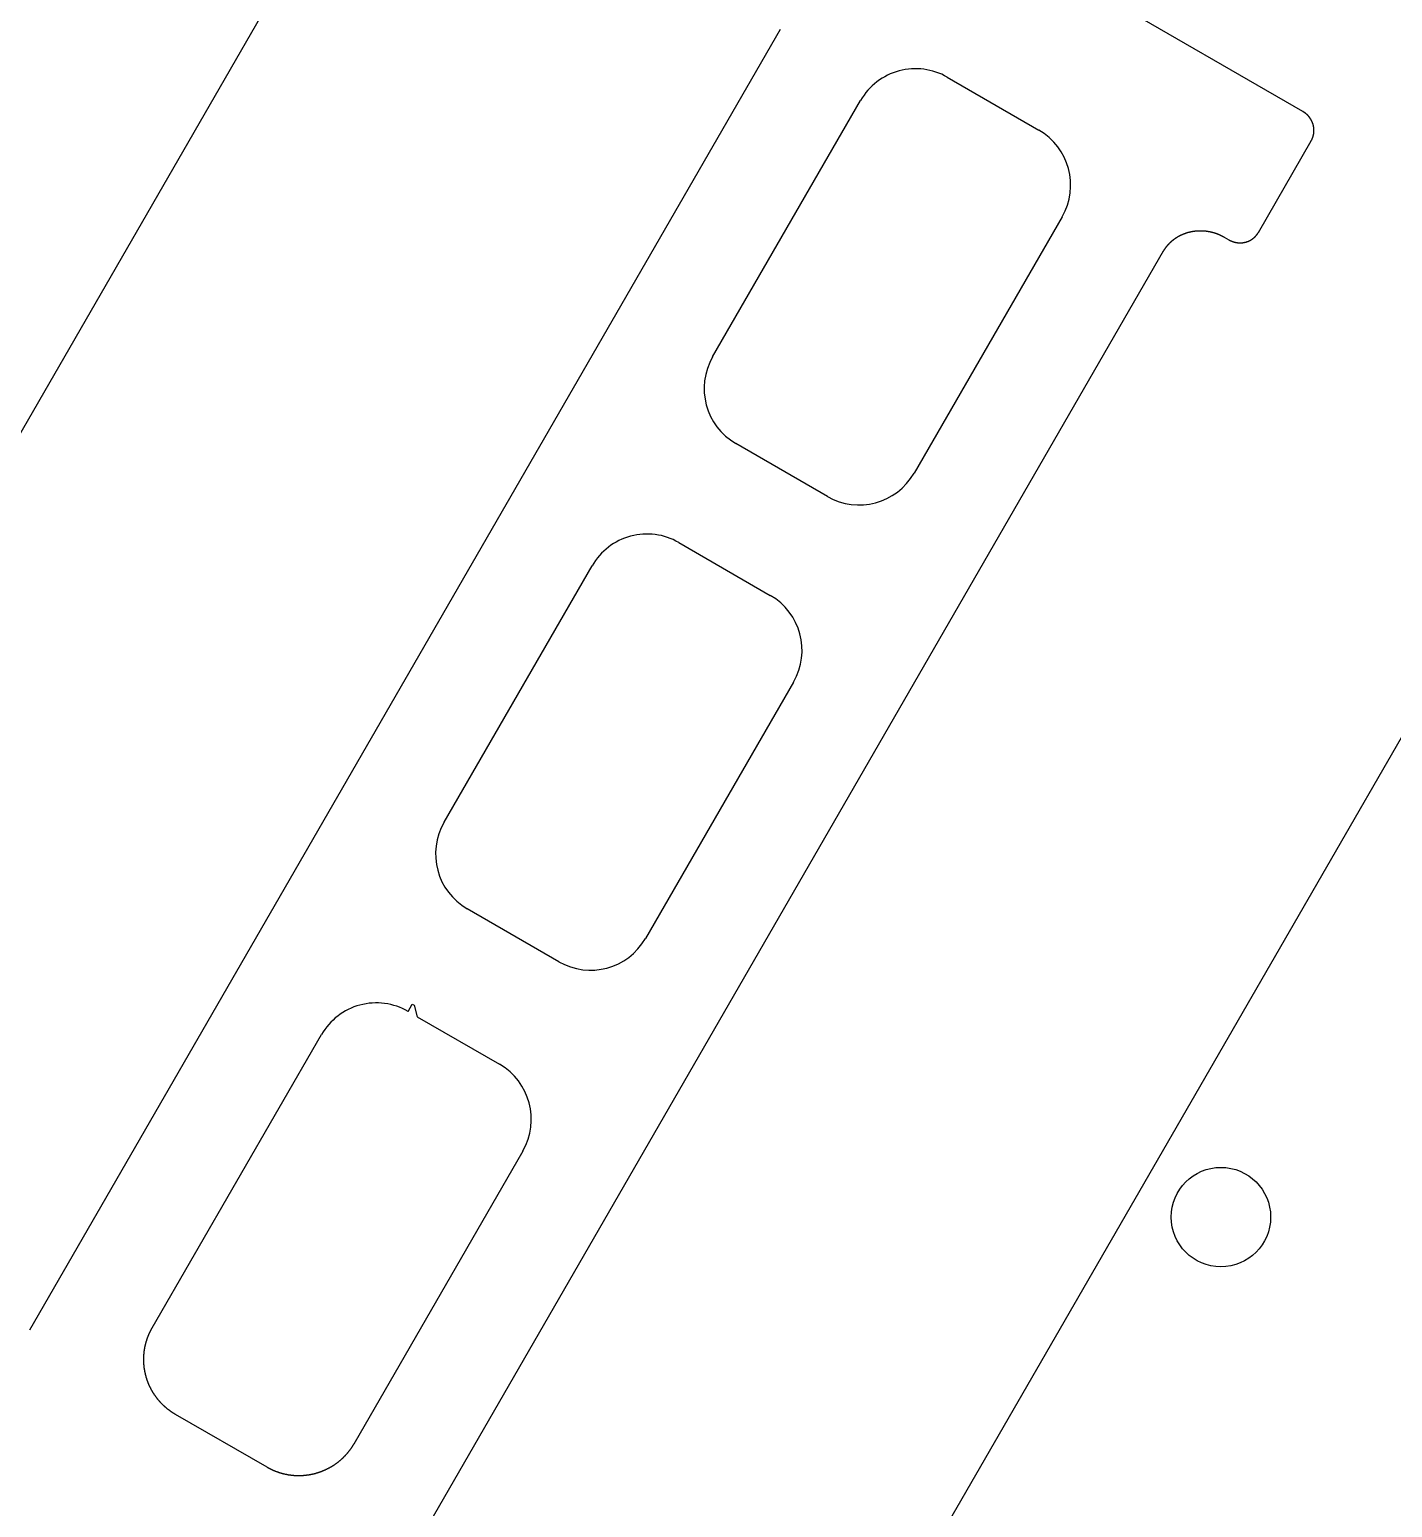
# Model space of a CAD drawing. Extents: x 442 to 745, y 5 to 355.
# Drawn here: x 502.22 to 528.76, y 127.51 to 156.28 of the extents above; entities that cross this region are included whole.
import ezdxf

# ---------------------------------------------------------------- set-up
doc = ezdxf.new("R2010")
doc.units = 0
doc.layers.add('VISIBLE__ANSI_', color=7, linetype='CONTINUOUS')

msp = doc.modelspace()

# ---------------------------------------------------------------- linework, layer by layer
at = {"layer": 'VISIBLE__ANSI_'}
for p, q in [((488.769, 125.429), (513.794, 168.774)), ((527.018, 154.684), (517.835, 159.986)), ((516.841, 156.281), (502.223, 130.963)), ((536.53, 155.658), (511.495, 112.296)), ((520.094, 155.354), (521.877, 154.324)), ((515.524, 149.909), (518.406, 154.902)), ((526.151, 152.332), (527.18, 154.115)), ((522.329, 152.637), (519.447, 147.644)), ((525.483, 152.242), (525.577, 152.188)), ((509.689, 126.652), (524.306, 151.971)), ((517.759, 147.192), (515.976, 148.222)), ((514.864, 146.296), (516.647, 145.267)), ((510.295, 140.852), (513.177, 145.844)), ((517.1, 143.579), (514.217, 138.587)), ((512.53, 138.135), (510.747, 139.164)), ((509.594, 137.167), (509.676, 137.31)), ((509.676, 137.31), (509.712, 137.289)), ((509.712, 137.289), (509.772, 137.064)), ((509.772, 137.064), (511.377, 136.138)), ((504.612, 131.01), (507.906, 136.715)), ((511.829, 134.45), (508.535, 128.745)), ((506.848, 128.293), (505.064, 129.322))]:
    msp.add_line(p, q, dxfattribs=at)
for points in [[(527.18, 154.115, 0), (527.181, 154.116, 0), (527.182, 154.118, 0), (527.182, 154.119, 0), (527.183, 154.12, 0), (527.184, 154.122, 0), (527.185, 154.123, 0), (527.185, 154.125, 0), (527.186, 154.126, 0), (527.187, 154.127, 0), (527.188, 154.129, 0), (527.188, 154.13, 0), (527.189, 154.132, 0), (527.19, 154.133, 0), (527.191, 154.134, 0), (527.191, 154.136, 0), (527.192, 154.137, 0), (527.193, 154.139, 0), (527.193, 154.14, 0), (527.194, 154.142, 0), (527.195, 154.143, 0), (527.196, 154.145, 0), (527.196, 154.146, 0), (527.197, 154.148, 0), (527.198, 154.149, 0), (527.198, 154.151, 0), (527.199, 154.152, 0), (527.2, 154.154, 0), (527.2, 154.155, 0), (527.201, 154.157, 0), (527.202, 154.158, 0), (527.202, 154.16, 0), (527.203, 154.161, 0), (527.204, 154.163, 0), (527.204, 154.164, 0), (527.205, 154.166, 0), (527.205, 154.167, 0), (527.206, 154.169, 0), (527.207, 154.17, 0), (527.207, 154.172, 0), (527.208, 154.174, 0), (527.208, 154.175, 0), (527.209, 154.177, 0), (527.21, 154.178, 0), (527.21, 154.18, 0), (527.211, 154.181, 0), (527.211, 154.183, 0), (527.212, 154.185, 0), (527.212, 154.186, 0), (527.213, 154.188, 0), (527.213, 154.189, 0), (527.214, 154.191, 0), (527.215, 154.193, 0), (527.215, 154.194, 0), (527.216, 154.196, 0), (527.216, 154.197, 0), (527.217, 154.199, 0), (527.217, 154.201, 0), (527.217, 154.202, 0), (527.218, 154.204, 0), (527.218, 154.205, 0), (527.219, 154.207, 0), (527.219, 154.209, 0), (527.22, 154.21, 0), (527.22, 154.212, 0), (527.221, 154.213, 0), (527.221, 154.215, 0), (527.221, 154.217, 0), (527.222, 154.218, 0), (527.222, 154.22, 0), (527.223, 154.222, 0), (527.223, 154.223, 0), (527.223, 154.225, 0), (527.224, 154.226, 0), (527.224, 154.228, 0), (527.225, 154.23, 0), (527.225, 154.231, 0), (527.225, 154.233, 0), (527.226, 154.235, 0), (527.226, 154.236, 0), (527.226, 154.238, 0), (527.227, 154.239, 0), (527.227, 154.241, 0), (527.227, 154.243, 0), (527.227, 154.244, 0), (527.228, 154.246, 0), (527.228, 154.247, 0), (527.228, 154.249, 0), (527.229, 154.251, 0), (527.229, 154.252, 0), (527.229, 154.254, 0), (527.229, 154.255, 0), (527.23, 154.257, 0), (527.23, 154.259, 0), (527.23, 154.26, 0), (527.23, 154.262, 0), (527.23, 154.263, 0), (527.231, 154.265, 0), (527.231, 154.266, 0), (527.231, 154.268, 0), (527.231, 154.27, 0), (527.231, 154.271, 0), (527.232, 154.273, 0), (527.232, 154.274, 0), (527.232, 154.276, 0), (527.232, 154.277, 0), (527.232, 154.279, 0), (527.232, 154.28, 0), (527.233, 154.282, 0), (527.233, 154.283, 0), (527.233, 154.285, 0), (527.233, 154.286, 0), (527.233, 154.288, 0), (527.233, 154.29, 0), (527.233, 154.291, 0), (527.233, 154.293, 0), (527.233, 154.294, 0), (527.233, 154.296, 0), (527.234, 154.297, 0), (527.234, 154.299, 0), (527.234, 154.301, 0), (527.234, 154.302, 0), (527.234, 154.304, 0), (527.234, 154.305, 0), (527.234, 154.307, 0), (527.234, 154.308, 0), (527.234, 154.31, 0), (527.234, 154.312, 0), (527.234, 154.313, 0), (527.234, 154.315, 0), (527.234, 154.316, 0), (527.234, 154.318, 0), (527.234, 154.32, 0), (527.234, 154.321, 0), (527.234, 154.323, 0), (527.234, 154.325, 0), (527.234, 154.326, 0), (527.234, 154.328, 0), (527.234, 154.329, 0), (527.234, 154.331, 0), (527.234, 154.333, 0), (527.234, 154.334, 0), (527.234, 154.336, 0), (527.233, 154.338, 0), (527.233, 154.339, 0), (527.233, 154.341, 0), (527.233, 154.343, 0), (527.233, 154.344, 0), (527.233, 154.346, 0), (527.233, 154.347, 0), (527.233, 154.349, 0), (527.233, 154.351, 0), (527.232, 154.352, 0), (527.232, 154.354, 0), (527.232, 154.356, 0), (527.232, 154.357, 0), (527.232, 154.359, 0), (527.232, 154.361, 0), (527.231, 154.362, 0), (527.231, 154.364, 0), (527.231, 154.366, 0), (527.231, 154.367, 0), (527.231, 154.369, 0), (527.23, 154.37, 0), (527.23, 154.372, 0), (527.23, 154.374, 0), (527.23, 154.375, 0), (527.23, 154.377, 0), (527.229, 154.379, 0), (527.229, 154.38, 0), (527.229, 154.382, 0), (527.228, 154.384, 0), (527.228, 154.385, 0), (527.228, 154.387, 0), (527.228, 154.388, 0), (527.227, 154.39, 0), (527.227, 154.392, 0), (527.227, 154.393, 0), (527.226, 154.395, 0), (527.226, 154.396, 0), (527.226, 154.398, 0), (527.225, 154.4, 0), (527.225, 154.401, 0), (527.225, 154.403, 0), (527.224, 154.404, 0), (527.224, 154.406, 0), (527.224, 154.408, 0), (527.223, 154.409, 0), (527.223, 154.411, 0), (527.223, 154.412, 0), (527.222, 154.414, 0), (527.222, 154.415, 0), (527.222, 154.417, 0), (527.221, 154.419, 0), (527.221, 154.42, 0), (527.22, 154.422, 0), (527.22, 154.423, 0), (527.22, 154.425, 0), (527.219, 154.426, 0), (527.219, 154.428, 0), (527.218, 154.429, 0), (527.218, 154.431, 0), (527.217, 154.432, 0), (527.217, 154.434, 0), (527.216, 154.435, 0), (527.216, 154.437, 0), (527.216, 154.438, 0), (527.215, 154.44, 0), (527.215, 154.441, 0), (527.214, 154.443, 0), (527.214, 154.444, 0), (527.213, 154.446, 0), (527.213, 154.447, 0), (527.212, 154.449, 0), (527.212, 154.45, 0), (527.211, 154.451, 0), (527.211, 154.453, 0), (527.21, 154.454, 0), (527.21, 154.456, 0), (527.209, 154.457, 0), (527.209, 154.459, 0), (527.208, 154.46, 0), (527.208, 154.461, 0), (527.207, 154.463, 0), (527.207, 154.464, 0), (527.206, 154.466, 0), (527.206, 154.467, 0), (527.205, 154.468, 0), (527.204, 154.47, 0), (527.204, 154.471, 0), (527.203, 154.473, 0), (527.203, 154.474, 0), (527.202, 154.476, 0), (527.202, 154.477, 0), (527.201, 154.478, 0), (527.2, 154.48, 0), (527.2, 154.481, 0), (527.199, 154.483, 0), (527.198, 154.484, 0), (527.198, 154.486, 0), (527.197, 154.487, 0), (527.197, 154.488, 0), (527.196, 154.49, 0), (527.195, 154.491, 0), (527.195, 154.493, 0), (527.194, 154.494, 0), (527.193, 154.496, 0), (527.192, 154.497, 0), (527.192, 154.498, 0), (527.191, 154.5, 0), (527.19, 154.501, 0), (527.19, 154.503, 0), (527.189, 154.504, 0), (527.188, 154.506, 0), (527.187, 154.507, 0), (527.187, 154.508, 0), (527.186, 154.51, 0), (527.185, 154.511, 0), (527.185, 154.513, 0), (527.184, 154.514, 0), (527.183, 154.515, 0), (527.182, 154.517, 0), (527.181, 154.518, 0), (527.181, 154.52, 0), (527.18, 154.521, 0), (527.179, 154.522, 0), (527.178, 154.524, 0), (527.178, 154.525, 0), (527.177, 154.527, 0), (527.176, 154.528, 0), (527.175, 154.529, 0), (527.174, 154.531, 0), (527.173, 154.532, 0), (527.173, 154.534, 0), (527.172, 154.535, 0), (527.171, 154.536, 0), (527.17, 154.538, 0), (527.169, 154.539, 0), (527.168, 154.54, 0), (527.167, 154.542, 0), (527.167, 154.543, 0), (527.166, 154.544, 0), (527.165, 154.546, 0), (527.164, 154.547, 0), (527.163, 154.548, 0), (527.162, 154.55, 0), (527.161, 154.551, 0), (527.16, 154.552, 0), (527.16, 154.554, 0), (527.159, 154.555, 0), (527.158, 154.556, 0), (527.157, 154.558, 0), (527.156, 154.559, 0), (527.155, 154.56, 0), (527.154, 154.561, 0), (527.153, 154.563, 0), (527.152, 154.564, 0), (527.151, 154.565, 0), (527.15, 154.567, 0), (527.149, 154.568, 0), (527.148, 154.569, 0), (527.147, 154.57, 0), (527.147, 154.572, 0), (527.146, 154.573, 0), (527.145, 154.574, 0), (527.144, 154.575, 0), (527.143, 154.576, 0), (527.142, 154.578, 0), (527.141, 154.579, 0), (527.14, 154.58, 0), (527.139, 154.581, 0), (527.138, 154.583, 0), (527.137, 154.584, 0), (527.136, 154.585, 0), (527.135, 154.586, 0), (527.134, 154.587, 0), (527.133, 154.588, 0), (527.132, 154.59, 0), (527.131, 154.591, 0), (527.13, 154.592, 0), (527.129, 154.593, 0), (527.128, 154.594, 0), (527.127, 154.595, 0), (527.126, 154.596, 0), (527.125, 154.597, 0), (527.124, 154.599, 0), (527.123, 154.6, 0), (527.122, 154.601, 0), (527.121, 154.602, 0), (527.12, 154.603, 0), (527.119, 154.604, 0), (527.118, 154.605, 0), (527.117, 154.606, 0), (527.116, 154.607, 0), (527.115, 154.608, 0), (527.114, 154.609, 0), (527.113, 154.61, 0), (527.112, 154.611, 0), (527.111, 154.612, 0), (527.11, 154.613, 0), (527.109, 154.614, 0), (527.108, 154.615, 0), (527.107, 154.616, 0), (527.106, 154.618, 0), (527.105, 154.619, 0), (527.104, 154.62, 0), (527.103, 154.621, 0), (527.102, 154.622, 0), (527.1, 154.623, 0), (527.099, 154.624, 0), (527.098, 154.625, 0), (527.097, 154.626, 0), (527.096, 154.627, 0), (527.095, 154.628, 0), (527.094, 154.629, 0), (527.093, 154.63, 0), (527.091, 154.631, 0), (527.09, 154.632, 0), (527.089, 154.633, 0), (527.088, 154.634, 0), (527.087, 154.635, 0), (527.086, 154.636, 0), (527.085, 154.637, 0), (527.083, 154.638, 0), (527.082, 154.639, 0), (527.081, 154.64, 0), (527.08, 154.641, 0), (527.079, 154.642, 0), (527.077, 154.643, 0), (527.076, 154.644, 0), (527.075, 154.645, 0), (527.074, 154.646, 0), (527.073, 154.647, 0), (527.071, 154.648, 0), (527.07, 154.649, 0), (527.069, 154.65, 0), (527.068, 154.651, 0), (527.067, 154.651, 0), (527.065, 154.652, 0), (527.064, 154.653, 0), (527.063, 154.654, 0), (527.062, 154.655, 0), (527.06, 154.656, 0), (527.059, 154.657, 0), (527.058, 154.658, 0), (527.057, 154.659, 0), (527.055, 154.66, 0), (527.054, 154.661, 0), (527.053, 154.662, 0), (527.052, 154.663, 0), (527.05, 154.663, 0), (527.049, 154.664, 0), (527.048, 154.665, 0), (527.047, 154.666, 0), (527.045, 154.667, 0), (527.044, 154.668, 0), (527.043, 154.669, 0), (527.041, 154.67, 0), (527.04, 154.67, 0), (527.039, 154.671, 0), (527.038, 154.672, 0), (527.036, 154.673, 0), (527.035, 154.674, 0), (527.034, 154.675, 0), (527.032, 154.675, 0), (527.031, 154.676, 0), (527.03, 154.677, 0), (527.029, 154.678, 0), (527.027, 154.679, 0), (527.026, 154.679, 0), (527.025, 154.68, 0), (527.023, 154.681, 0), (527.022, 154.682, 0), (527.021, 154.683, 0), (527.019, 154.683, 0), (527.018, 154.684, 0)], [(524.306, 151.971, 0), (524.308, 151.973, 0), (524.309, 151.976, 0), (524.311, 151.979, 0), (524.313, 151.982, 0), (524.314, 151.984, 0), (524.316, 151.987, 0), (524.317, 151.99, 0), (524.319, 151.992, 0), (524.321, 151.995, 0), (524.322, 151.998, 0), (524.324, 152, 0), (524.326, 152.003, 0), (524.328, 152.006, 0), (524.329, 152.008, 0), (524.331, 152.011, 0), (524.333, 152.013, 0), (524.335, 152.016, 0), (524.336, 152.019, 0), (524.338, 152.021, 0), (524.34, 152.024, 0), (524.342, 152.026, 0), (524.344, 152.029, 0), (524.345, 152.032, 0), (524.347, 152.034, 0), (524.349, 152.037, 0), (524.351, 152.039, 0), (524.353, 152.042, 0), (524.355, 152.044, 0), (524.357, 152.047, 0), (524.358, 152.049, 0), (524.36, 152.052, 0), (524.362, 152.054, 0), (524.364, 152.057, 0), (524.366, 152.059, 0), (524.368, 152.062, 0), (524.37, 152.064, 0), (524.372, 152.067, 0), (524.374, 152.069, 0), (524.376, 152.072, 0), (524.378, 152.074, 0), (524.38, 152.077, 0), (524.382, 152.079, 0), (524.384, 152.081, 0), (524.386, 152.084, 0), (524.388, 152.086, 0), (524.39, 152.089, 0), (524.393, 152.091, 0), (524.395, 152.093, 0), (524.397, 152.096, 0), (524.399, 152.098, 0), (524.401, 152.101, 0), (524.403, 152.103, 0), (524.405, 152.105, 0), (524.407, 152.108, 0), (524.409, 152.11, 0), (524.412, 152.112, 0), (524.414, 152.114, 0), (524.416, 152.117, 0), (524.418, 152.119, 0), (524.42, 152.121, 0), (524.423, 152.123, 0), (524.425, 152.126, 0), (524.427, 152.128, 0), (524.429, 152.13, 0), (524.431, 152.132, 0), (524.434, 152.135, 0), (524.436, 152.137, 0), (524.438, 152.139, 0), (524.44, 152.141, 0), (524.443, 152.143, 0), (524.445, 152.145, 0), (524.447, 152.147, 0), (524.45, 152.15, 0), (524.452, 152.152, 0), (524.454, 152.154, 0), (524.457, 152.156, 0), (524.459, 152.158, 0), (524.461, 152.16, 0), (524.464, 152.162, 0), (524.466, 152.164, 0), (524.468, 152.166, 0), (524.471, 152.168, 0), (524.473, 152.17, 0), (524.475, 152.172, 0), (524.478, 152.174, 0), (524.48, 152.176, 0), (524.483, 152.178, 0), (524.485, 152.18, 0), (524.487, 152.182, 0), (524.49, 152.184, 0), (524.492, 152.186, 0), (524.495, 152.188, 0), (524.497, 152.19, 0), (524.5, 152.192, 0), (524.502, 152.194, 0), (524.505, 152.196, 0), (524.507, 152.198, 0), (524.509, 152.199, 0), (524.512, 152.201, 0), (524.514, 152.203, 0), (524.517, 152.205, 0), (524.519, 152.207, 0), (524.522, 152.209, 0), (524.525, 152.211, 0), (524.527, 152.212, 0), (524.53, 152.214, 0), (524.532, 152.216, 0), (524.535, 152.218, 0), (524.537, 152.219, 0), (524.54, 152.221, 0), (524.542, 152.223, 0), (524.545, 152.225, 0), (524.548, 152.226, 0), (524.55, 152.228, 0), (524.553, 152.23, 0), (524.555, 152.231, 0), (524.558, 152.233, 0), (524.561, 152.235, 0), (524.563, 152.236, 0), (524.566, 152.238, 0), (524.568, 152.24, 0), (524.571, 152.241, 0), (524.574, 152.243, 0), (524.576, 152.245, 0), (524.579, 152.246, 0), (524.582, 152.248, 0), (524.584, 152.249, 0), (524.587, 152.251, 0), (524.59, 152.252, 0), (524.592, 152.254, 0), (524.595, 152.256, 0), (524.598, 152.257, 0), (524.6, 152.259, 0), (524.603, 152.26, 0), (524.606, 152.262, 0), (524.609, 152.263, 0), (524.611, 152.265, 0), (524.614, 152.266, 0), (524.617, 152.267, 0), (524.619, 152.269, 0), (524.622, 152.27, 0), (524.625, 152.272, 0), (524.628, 152.273, 0), (524.63, 152.274, 0), (524.633, 152.276, 0), (524.636, 152.277, 0), (524.639, 152.279, 0), (524.641, 152.28, 0), (524.644, 152.281, 0), (524.647, 152.283, 0), (524.65, 152.284, 0), (524.652, 152.285, 0), (524.655, 152.286, 0), (524.658, 152.288, 0), (524.661, 152.289, 0), (524.664, 152.29, 0), (524.666, 152.292, 0), (524.669, 152.293, 0), (524.672, 152.294, 0), (524.675, 152.295, 0), (524.678, 152.296, 0), (524.68, 152.298, 0), (524.683, 152.299, 0), (524.686, 152.3, 0), (524.689, 152.301, 0), (524.692, 152.302, 0), (524.694, 152.303, 0), (524.697, 152.305, 0), (524.7, 152.306, 0), (524.703, 152.307, 0), (524.706, 152.308, 0), (524.709, 152.309, 0), (524.711, 152.31, 0), (524.714, 152.311, 0), (524.717, 152.312, 0), (524.72, 152.313, 0), (524.723, 152.314, 0), (524.726, 152.315, 0), (524.728, 152.316, 0), (524.731, 152.317, 0), (524.734, 152.318, 0), (524.737, 152.319, 0), (524.74, 152.32, 0), (524.743, 152.321, 0), (524.746, 152.322, 0), (524.749, 152.323, 0), (524.751, 152.324, 0), (524.754, 152.325, 0), (524.757, 152.326, 0), (524.76, 152.327, 0), (524.763, 152.328, 0), (524.766, 152.329, 0), (524.769, 152.329, 0), (524.772, 152.33, 0), (524.775, 152.331, 0), (524.777, 152.332, 0), (524.78, 152.333, 0), (524.783, 152.334, 0), (524.786, 152.334, 0), (524.789, 152.335, 0), (524.792, 152.336, 0), (524.795, 152.337, 0), (524.798, 152.338, 0), (524.801, 152.338, 0), (524.804, 152.339, 0), (524.806, 152.34, 0), (524.809, 152.34, 0), (524.812, 152.341, 0), (524.815, 152.342, 0), (524.818, 152.343, 0), (524.821, 152.343, 0), (524.824, 152.344, 0), (524.827, 152.345, 0), (524.83, 152.345, 0), (524.833, 152.346, 0), (524.836, 152.346, 0), (524.839, 152.347, 0), (524.842, 152.348, 0), (524.844, 152.348, 0), (524.847, 152.349, 0), (524.85, 152.349, 0), (524.853, 152.35, 0), (524.856, 152.351, 0), (524.859, 152.351, 0), (524.862, 152.352, 0), (524.865, 152.352, 0), (524.868, 152.353, 0), (524.871, 152.353, 0), (524.874, 152.354, 0), (524.877, 152.354, 0), (524.88, 152.355, 0), (524.883, 152.355, 0), (524.886, 152.356, 0), (524.889, 152.356, 0), (524.892, 152.357, 0), (524.894, 152.357, 0), (524.897, 152.357, 0), (524.9, 152.358, 0), (524.903, 152.358, 0), (524.906, 152.359, 0), (524.909, 152.359, 0), (524.912, 152.359, 0), (524.915, 152.36, 0), (524.918, 152.36, 0), (524.921, 152.36, 0), (524.924, 152.361, 0), (524.927, 152.361, 0), (524.93, 152.361, 0), (524.933, 152.362, 0), (524.936, 152.362, 0), (524.939, 152.362, 0), (524.942, 152.362, 0), (524.945, 152.363, 0), (524.948, 152.363, 0), (524.95, 152.363, 0), (524.953, 152.363, 0), (524.956, 152.364, 0), (524.959, 152.364, 0), (524.962, 152.364, 0), (524.965, 152.364, 0), (524.968, 152.364, 0), (524.971, 152.365, 0), (524.974, 152.365, 0), (524.977, 152.365, 0), (524.98, 152.365, 0), (524.983, 152.365, 0), (524.986, 152.365, 0), (524.989, 152.365, 0), (524.992, 152.365, 0), (524.995, 152.366, 0), (524.998, 152.366, 0), (525, 152.366, 0), (525.003, 152.366, 0), (525.006, 152.366, 0), (525.009, 152.366, 0), (525.012, 152.366, 0), (525.015, 152.366, 0), (525.018, 152.366, 0), (525.021, 152.366, 0), (525.024, 152.366, 0), (525.027, 152.366, 0), (525.03, 152.366, 0), (525.033, 152.366, 0), (525.036, 152.366, 0), (525.039, 152.366, 0), (525.042, 152.366, 0), (525.044, 152.366, 0), (525.047, 152.366, 0), (525.05, 152.365, 0), (525.053, 152.365, 0), (525.056, 152.365, 0), (525.059, 152.365, 0), (525.062, 152.365, 0), (525.065, 152.365, 0), (525.068, 152.365, 0), (525.071, 152.365, 0), (525.074, 152.364, 0), (525.077, 152.364, 0), (525.079, 152.364, 0), (525.082, 152.364, 0), (525.085, 152.364, 0), (525.088, 152.364, 0), (525.091, 152.363, 0), (525.094, 152.363, 0), (525.097, 152.363, 0), (525.1, 152.363, 0), (525.103, 152.362, 0), (525.106, 152.362, 0), (525.109, 152.362, 0), (525.111, 152.362, 0), (525.114, 152.361, 0), (525.117, 152.361, 0), (525.12, 152.361, 0), (525.123, 152.36, 0), (525.126, 152.36, 0), (525.129, 152.36, 0), (525.132, 152.359, 0), (525.134, 152.359, 0), (525.137, 152.359, 0), (525.14, 152.358, 0), (525.143, 152.358, 0), (525.146, 152.357, 0), (525.149, 152.357, 0), (525.152, 152.357, 0), (525.155, 152.356, 0), (525.157, 152.356, 0), (525.16, 152.355, 0), (525.163, 152.355, 0), (525.166, 152.354, 0), (525.169, 152.354, 0), (525.172, 152.354, 0), (525.175, 152.353, 0), (525.177, 152.353, 0), (525.18, 152.352, 0), (525.183, 152.352, 0), (525.186, 152.351, 0), (525.189, 152.351, 0), (525.192, 152.35, 0), (525.195, 152.349, 0), (525.197, 152.349, 0), (525.2, 152.348, 0), (525.203, 152.348, 0), (525.206, 152.347, 0), (525.209, 152.347, 0), (525.211, 152.346, 0), (525.214, 152.345, 0), (525.217, 152.345, 0), (525.22, 152.344, 0), (525.223, 152.344, 0), (525.226, 152.343, 0), (525.228, 152.342, 0), (525.231, 152.342, 0), (525.234, 152.341, 0), (525.237, 152.34, 0), (525.24, 152.34, 0), (525.242, 152.339, 0), (525.245, 152.338, 0), (525.248, 152.338, 0), (525.251, 152.337, 0), (525.253, 152.336, 0), (525.256, 152.335, 0), (525.259, 152.335, 0), (525.262, 152.334, 0), (525.265, 152.333, 0), (525.267, 152.332, 0), (525.27, 152.332, 0), (525.273, 152.331, 0), (525.276, 152.33, 0), (525.278, 152.329, 0), (525.281, 152.329, 0), (525.284, 152.328, 0), (525.287, 152.327, 0), (525.289, 152.326, 0), (525.292, 152.325, 0), (525.295, 152.324, 0), (525.298, 152.324, 0), (525.3, 152.323, 0), (525.303, 152.322, 0), (525.306, 152.321, 0), (525.308, 152.32, 0), (525.311, 152.319, 0), (525.314, 152.318, 0), (525.317, 152.317, 0), (525.319, 152.316, 0), (525.322, 152.316, 0), (525.325, 152.315, 0), (525.327, 152.314, 0), (525.33, 152.313, 0), (525.333, 152.312, 0), (525.336, 152.311, 0), (525.338, 152.31, 0), (525.341, 152.309, 0), (525.344, 152.308, 0), (525.346, 152.307, 0), (525.349, 152.306, 0), (525.352, 152.305, 0), (525.354, 152.304, 0), (525.357, 152.303, 0), (525.36, 152.302, 0), (525.362, 152.301, 0), (525.365, 152.3, 0), (525.368, 152.298, 0), (525.37, 152.297, 0), (525.373, 152.296, 0), (525.375, 152.295, 0), (525.378, 152.294, 0), (525.381, 152.293, 0), (525.383, 152.292, 0), (525.386, 152.291, 0), (525.389, 152.29, 0), (525.391, 152.289, 0), (525.394, 152.287, 0), (525.396, 152.286, 0), (525.399, 152.285, 0), (525.402, 152.284, 0), (525.404, 152.283, 0), (525.407, 152.282, 0), (525.409, 152.28, 0), (525.412, 152.279, 0), (525.415, 152.278, 0), (525.417, 152.277, 0), (525.42, 152.276, 0), (525.422, 152.274, 0), (525.425, 152.273, 0), (525.427, 152.272, 0), (525.43, 152.271, 0), (525.432, 152.269, 0), (525.435, 152.268, 0), (525.438, 152.267, 0), (525.44, 152.265, 0), (525.443, 152.264, 0), (525.445, 152.263, 0), (525.448, 152.262, 0), (525.45, 152.26, 0), (525.453, 152.259, 0), (525.455, 152.258, 0), (525.458, 152.256, 0), (525.46, 152.255, 0), (525.463, 152.254, 0), (525.465, 152.252, 0), (525.468, 152.251, 0), (525.47, 152.249, 0), (525.473, 152.248, 0), (525.475, 152.247, 0), (525.478, 152.245, 0), (525.48, 152.244, 0), (525.483, 152.242, 0)], [(525.577, 152.188, 0), (525.578, 152.187, 0), (525.58, 152.186, 0), (525.581, 152.186, 0), (525.582, 152.185, 0), (525.584, 152.184, 0), (525.585, 152.183, 0), (525.586, 152.183, 0), (525.588, 152.182, 0), (525.589, 152.181, 0), (525.59, 152.181, 0), (525.592, 152.18, 0), (525.593, 152.179, 0), (525.594, 152.178, 0), (525.596, 152.178, 0), (525.597, 152.177, 0), (525.598, 152.176, 0), (525.6, 152.176, 0), (525.601, 152.175, 0), (525.603, 152.174, 0), (525.604, 152.174, 0), (525.605, 152.173, 0), (525.607, 152.172, 0), (525.608, 152.172, 0), (525.61, 152.171, 0), (525.611, 152.17, 0), (525.612, 152.17, 0), (525.614, 152.169, 0), (525.615, 152.168, 0), (525.617, 152.168, 0), (525.618, 152.167, 0), (525.619, 152.166, 0), (525.621, 152.166, 0), (525.622, 152.165, 0), (525.624, 152.165, 0), (525.625, 152.164, 0), (525.627, 152.163, 0), (525.628, 152.163, 0), (525.629, 152.162, 0), (525.631, 152.162, 0), (525.632, 152.161, 0), (525.634, 152.16, 0), (525.635, 152.16, 0), (525.637, 152.159, 0), (525.638, 152.159, 0), (525.639, 152.158, 0), (525.641, 152.158, 0), (525.642, 152.157, 0), (525.644, 152.157, 0), (525.645, 152.156, 0), (525.647, 152.155, 0), (525.648, 152.155, 0), (525.65, 152.154, 0), (525.651, 152.154, 0), (525.652, 152.153, 0), (525.654, 152.153, 0), (525.655, 152.152, 0), (525.657, 152.152, 0), (525.658, 152.151, 0), (525.66, 152.151, 0), (525.661, 152.15, 0), (525.663, 152.15, 0), (525.664, 152.15, 0), (525.665, 152.149, 0), (525.667, 152.149, 0), (525.668, 152.148, 0), (525.67, 152.148, 0), (525.671, 152.147, 0), (525.673, 152.147, 0), (525.674, 152.146, 0), (525.676, 152.146, 0), (525.677, 152.146, 0), (525.678, 152.145, 0), (525.68, 152.145, 0), (525.681, 152.144, 0), (525.683, 152.144, 0), (525.684, 152.144, 0), (525.686, 152.143, 0), (525.687, 152.143, 0), (525.688, 152.143, 0), (525.69, 152.142, 0), (525.691, 152.142, 0), (525.693, 152.141, 0), (525.694, 152.141, 0), (525.695, 152.141, 0), (525.697, 152.14, 0), (525.698, 152.14, 0), (525.7, 152.14, 0), (525.701, 152.139, 0), (525.703, 152.139, 0), (525.704, 152.139, 0), (525.705, 152.139, 0), (525.707, 152.138, 0), (525.708, 152.138, 0), (525.71, 152.138, 0), (525.711, 152.137, 0), (525.713, 152.137, 0), (525.714, 152.137, 0), (525.716, 152.137, 0), (525.717, 152.136, 0), (525.719, 152.136, 0), (525.72, 152.136, 0), (525.722, 152.135, 0), (525.723, 152.135, 0), (525.725, 152.135, 0), (525.726, 152.135, 0), (525.728, 152.134, 0), (525.729, 152.134, 0), (525.731, 152.134, 0), (525.732, 152.134, 0), (525.734, 152.134, 0), (525.735, 152.133, 0), (525.737, 152.133, 0), (525.739, 152.133, 0), (525.74, 152.133, 0), (525.742, 152.133, 0), (525.743, 152.132, 0), (525.745, 152.132, 0), (525.746, 152.132, 0), (525.748, 152.132, 0), (525.749, 152.132, 0), (525.751, 152.131, 0), (525.753, 152.131, 0), (525.754, 152.131, 0), (525.756, 152.131, 0), (525.757, 152.131, 0), (525.759, 152.131, 0), (525.761, 152.131, 0), (525.762, 152.13, 0), (525.764, 152.13, 0), (525.765, 152.13, 0), (525.767, 152.13, 0), (525.768, 152.13, 0), (525.77, 152.13, 0), (525.772, 152.13, 0), (525.773, 152.13, 0), (525.775, 152.13, 0), (525.776, 152.13, 0), (525.778, 152.13, 0), (525.78, 152.129, 0), (525.781, 152.129, 0), (525.783, 152.129, 0), (525.785, 152.129, 0), (525.786, 152.129, 0), (525.788, 152.129, 0), (525.789, 152.129, 0), (525.791, 152.129, 0), (525.793, 152.129, 0), (525.794, 152.129, 0), (525.796, 152.129, 0), (525.797, 152.129, 0), (525.799, 152.129, 0), (525.801, 152.129, 0), (525.802, 152.129, 0), (525.804, 152.129, 0), (525.805, 152.129, 0), (525.807, 152.129, 0), (525.809, 152.129, 0), (525.81, 152.13, 0), (525.812, 152.13, 0), (525.813, 152.13, 0), (525.815, 152.13, 0), (525.817, 152.13, 0), (525.818, 152.13, 0), (525.82, 152.13, 0), (525.821, 152.13, 0), (525.823, 152.13, 0), (525.825, 152.13, 0), (525.826, 152.13, 0), (525.828, 152.131, 0), (525.829, 152.131, 0), (525.831, 152.131, 0), (525.832, 152.131, 0), (525.834, 152.131, 0), (525.836, 152.131, 0), (525.837, 152.131, 0), (525.839, 152.132, 0), (525.84, 152.132, 0), (525.842, 152.132, 0), (525.843, 152.132, 0), (525.845, 152.132, 0), (525.846, 152.132, 0), (525.848, 152.133, 0), (525.849, 152.133, 0), (525.851, 152.133, 0), (525.853, 152.133, 0), (525.854, 152.133, 0), (525.856, 152.134, 0), (525.857, 152.134, 0), (525.859, 152.134, 0), (525.86, 152.134, 0), (525.862, 152.134, 0), (525.863, 152.135, 0), (525.865, 152.135, 0), (525.866, 152.135, 0), (525.868, 152.135, 0), (525.869, 152.136, 0), (525.871, 152.136, 0), (525.872, 152.136, 0), (525.873, 152.137, 0), (525.875, 152.137, 0), (525.876, 152.137, 0), (525.878, 152.137, 0), (525.879, 152.138, 0), (525.881, 152.138, 0), (525.882, 152.138, 0), (525.884, 152.139, 0), (525.885, 152.139, 0), (525.887, 152.139, 0), (525.888, 152.14, 0), (525.89, 152.14, 0), (525.892, 152.14, 0), (525.893, 152.141, 0), (525.895, 152.141, 0), (525.896, 152.142, 0), (525.898, 152.142, 0), (525.899, 152.142, 0), (525.901, 152.143, 0), (525.902, 152.143, 0), (525.904, 152.144, 0), (525.905, 152.144, 0), (525.907, 152.144, 0), (525.908, 152.145, 0), (525.91, 152.145, 0), (525.911, 152.146, 0), (525.913, 152.146, 0), (525.915, 152.147, 0), (525.916, 152.147, 0), (525.918, 152.148, 0), (525.919, 152.148, 0), (525.921, 152.148, 0), (525.922, 152.149, 0), (525.924, 152.149, 0), (525.925, 152.15, 0), (525.927, 152.15, 0), (525.928, 152.151, 0), (525.93, 152.152, 0), (525.932, 152.152, 0), (525.933, 152.153, 0), (525.935, 152.153, 0), (525.936, 152.154, 0), (525.938, 152.154, 0), (525.939, 152.155, 0), (525.941, 152.155, 0), (525.942, 152.156, 0), (525.944, 152.157, 0), (525.945, 152.157, 0), (525.947, 152.158, 0), (525.949, 152.158, 0), (525.95, 152.159, 0), (525.952, 152.16, 0), (525.953, 152.16, 0), (525.955, 152.161, 0), (525.956, 152.161, 0), (525.958, 152.162, 0), (525.959, 152.163, 0), (525.961, 152.163, 0), (525.962, 152.164, 0), (525.964, 152.165, 0), (525.965, 152.165, 0), (525.967, 152.166, 0), (525.968, 152.167, 0), (525.97, 152.167, 0), (525.971, 152.168, 0), (525.973, 152.169, 0), (525.974, 152.17, 0), (525.976, 152.17, 0), (525.977, 152.171, 0), (525.979, 152.172, 0), (525.98, 152.172, 0), (525.982, 152.173, 0), (525.983, 152.174, 0), (525.985, 152.175, 0), (525.986, 152.175, 0), (525.988, 152.176, 0), (525.989, 152.177, 0), (525.99, 152.178, 0), (525.992, 152.178, 0), (525.993, 152.179, 0), (525.995, 152.18, 0), (525.996, 152.181, 0), (525.998, 152.182, 0), (525.999, 152.182, 0), (526, 152.183, 0), (526.002, 152.184, 0), (526.003, 152.185, 0), (526.005, 152.186, 0), (526.006, 152.186, 0), (526.007, 152.187, 0), (526.009, 152.188, 0), (526.01, 152.189, 0), (526.011, 152.19, 0), (526.013, 152.19, 0), (526.014, 152.191, 0), (526.016, 152.192, 0), (526.017, 152.193, 0), (526.018, 152.194, 0), (526.02, 152.195, 0), (526.021, 152.195, 0), (526.022, 152.196, 0), (526.023, 152.197, 0), (526.025, 152.198, 0), (526.026, 152.199, 0), (526.027, 152.2, 0), (526.029, 152.201, 0), (526.03, 152.202, 0), (526.031, 152.202, 0), (526.032, 152.203, 0), (526.034, 152.204, 0), (526.035, 152.205, 0), (526.036, 152.206, 0), (526.037, 152.207, 0), (526.039, 152.208, 0), (526.04, 152.209, 0), (526.041, 152.21, 0), (526.043, 152.211, 0), (526.044, 152.211, 0), (526.045, 152.212, 0), (526.046, 152.213, 0), (526.048, 152.214, 0), (526.049, 152.215, 0), (526.05, 152.216, 0), (526.051, 152.217, 0), (526.053, 152.218, 0), (526.054, 152.219, 0), (526.055, 152.22, 0), (526.056, 152.221, 0), (526.058, 152.222, 0), (526.059, 152.223, 0), (526.06, 152.224, 0), (526.061, 152.225, 0), (526.063, 152.227, 0), (526.064, 152.228, 0), (526.065, 152.229, 0), (526.066, 152.23, 0), (526.068, 152.231, 0), (526.069, 152.232, 0), (526.07, 152.233, 0), (526.071, 152.234, 0), (526.072, 152.235, 0), (526.074, 152.236, 0), (526.075, 152.237, 0), (526.076, 152.239, 0), (526.077, 152.24, 0), (526.079, 152.241, 0), (526.08, 152.242, 0), (526.081, 152.243, 0), (526.082, 152.244, 0), (526.083, 152.245, 0), (526.085, 152.247, 0), (526.086, 152.248, 0), (526.087, 152.249, 0), (526.088, 152.25, 0), (526.089, 152.251, 0), (526.09, 152.253, 0), (526.092, 152.254, 0), (526.093, 152.255, 0), (526.094, 152.256, 0), (526.095, 152.257, 0), (526.096, 152.259, 0), (526.097, 152.26, 0), (526.099, 152.261, 0), (526.1, 152.262, 0), (526.101, 152.264, 0), (526.102, 152.265, 0), (526.103, 152.266, 0), (526.104, 152.267, 0), (526.105, 152.269, 0), (526.106, 152.27, 0), (526.107, 152.271, 0), (526.109, 152.272, 0), (526.11, 152.274, 0), (526.111, 152.275, 0), (526.112, 152.276, 0), (526.113, 152.277, 0), (526.114, 152.279, 0), (526.115, 152.28, 0), (526.116, 152.281, 0), (526.117, 152.283, 0), (526.118, 152.284, 0), (526.119, 152.285, 0), (526.12, 152.287, 0), (526.121, 152.288, 0), (526.122, 152.289, 0), (526.123, 152.291, 0), (526.124, 152.292, 0), (526.125, 152.293, 0), (526.126, 152.295, 0), (526.127, 152.296, 0), (526.128, 152.297, 0), (526.129, 152.299, 0), (526.13, 152.3, 0), (526.131, 152.301, 0), (526.132, 152.303, 0), (526.133, 152.304, 0), (526.134, 152.305, 0), (526.135, 152.307, 0), (526.136, 152.308, 0), (526.136, 152.309, 0), (526.137, 152.311, 0), (526.138, 152.312, 0), (526.139, 152.313, 0), (526.14, 152.315, 0), (526.141, 152.316, 0), (526.142, 152.317, 0), (526.143, 152.319, 0), (526.143, 152.32, 0), (526.144, 152.321, 0), (526.145, 152.323, 0), (526.146, 152.324, 0), (526.147, 152.325, 0), (526.148, 152.327, 0), (526.148, 152.328, 0), (526.149, 152.329, 0), (526.15, 152.331, 0), (526.151, 152.332, 0)], [(505.064, 129.322, 0), (505.058, 129.326, 0), (505.051, 129.33, 0), (505.045, 129.334, 0), (505.039, 129.338, 0), (505.032, 129.341, 0), (505.026, 129.345, 0), (505.02, 129.349, 0), (505.013, 129.353, 0), (505.007, 129.358, 0), (505.001, 129.362, 0), (504.995, 129.366, 0), (504.988, 129.37, 0), (504.982, 129.374, 0), (504.976, 129.378, 0), (504.97, 129.383, 0), (504.964, 129.387, 0), (504.958, 129.391, 0), (504.952, 129.396, 0), (504.946, 129.4, 0), (504.94, 129.405, 0), (504.934, 129.409, 0), (504.928, 129.414, 0), (504.922, 129.418, 0), (504.917, 129.423, 0), (504.911, 129.427, 0), (504.905, 129.432, 0), (504.899, 129.437, 0), (504.894, 129.441, 0), (504.888, 129.446, 0), (504.882, 129.451, 0), (504.877, 129.456, 0), (504.871, 129.461, 0), (504.866, 129.465, 0), (504.86, 129.47, 0), (504.855, 129.475, 0), (504.849, 129.48, 0), (504.844, 129.485, 0), (504.838, 129.49, 0), (504.833, 129.495, 0), (504.828, 129.5, 0), (504.823, 129.505, 0), (504.817, 129.51, 0), (504.812, 129.515, 0), (504.807, 129.52, 0), (504.802, 129.526, 0), (504.797, 129.531, 0), (504.792, 129.536, 0), (504.787, 129.541, 0), (504.782, 129.546, 0), (504.777, 129.552, 0), (504.772, 129.557, 0), (504.767, 129.562, 0), (504.762, 129.567, 0), (504.758, 129.573, 0), (504.753, 129.578, 0), (504.748, 129.583, 0), (504.744, 129.589, 0), (504.739, 129.594, 0), (504.734, 129.6, 0), (504.73, 129.605, 0), (504.725, 129.611, 0), (504.721, 129.616, 0), (504.717, 129.622, 0), (504.712, 129.627, 0), (504.708, 129.633, 0), (504.704, 129.638, 0), (504.699, 129.644, 0), (504.695, 129.649, 0), (504.691, 129.655, 0), (504.687, 129.66, 0), (504.683, 129.666, 0), (504.679, 129.671, 0), (504.675, 129.677, 0), (504.671, 129.683, 0), (504.667, 129.688, 0), (504.663, 129.694, 0), (504.659, 129.7, 0), (504.655, 129.705, 0), (504.652, 129.711, 0), (504.648, 129.717, 0), (504.644, 129.722, 0), (504.641, 129.728, 0), (504.637, 129.734, 0), (504.633, 129.739, 0), (504.63, 129.745, 0), (504.626, 129.751, 0), (504.623, 129.757, 0), (504.62, 129.762, 0), (504.616, 129.768, 0), (504.613, 129.774, 0), (504.61, 129.779, 0), (504.606, 129.785, 0), (504.603, 129.791, 0), (504.6, 129.797, 0), (504.597, 129.802, 0), (504.594, 129.808, 0), (504.591, 129.814, 0), (504.588, 129.82, 0), (504.585, 129.825, 0), (504.582, 129.831, 0), (504.579, 129.837, 0), (504.576, 129.842, 0), (504.573, 129.848, 0), (504.57, 129.854, 0), (504.568, 129.86, 0), (504.565, 129.865, 0), (504.562, 129.871, 0), (504.56, 129.877, 0), (504.557, 129.882, 0), (504.554, 129.888, 0), (504.552, 129.894, 0), (504.549, 129.899, 0), (504.547, 129.905, 0), (504.544, 129.911, 0), (504.542, 129.916, 0), (504.54, 129.922, 0), (504.537, 129.928, 0), (504.535, 129.933, 0), (504.533, 129.939, 0), (504.531, 129.945, 0), (504.529, 129.95, 0), (504.526, 129.956, 0), (504.524, 129.961, 0), (504.522, 129.967, 0), (504.52, 129.972, 0), (504.518, 129.978, 0), (504.516, 129.983, 0), (504.514, 129.989, 0), (504.512, 129.994, 0), (504.511, 130, 0), (504.509, 130.005, 0), (504.507, 130.011, 0), (504.505, 130.016, 0), (504.504, 130.022, 0), (504.502, 130.028, 0), (504.5, 130.033, 0), (504.498, 130.039, 0), (504.497, 130.044, 0), (504.495, 130.05, 0), (504.494, 130.055, 0), (504.492, 130.061, 0), (504.491, 130.066, 0), (504.489, 130.072, 0), (504.488, 130.078, 0), (504.486, 130.083, 0), (504.485, 130.089, 0), (504.483, 130.094, 0), (504.482, 130.1, 0), (504.481, 130.106, 0), (504.479, 130.111, 0), (504.478, 130.117, 0), (504.477, 130.123, 0), (504.475, 130.128, 0), (504.474, 130.134, 0), (504.473, 130.14, 0), (504.472, 130.145, 0), (504.471, 130.151, 0), (504.47, 130.156, 0), (504.469, 130.162, 0), (504.468, 130.168, 0), (504.466, 130.174, 0), (504.465, 130.179, 0), (504.465, 130.185, 0), (504.464, 130.191, 0), (504.463, 130.196, 0), (504.462, 130.202, 0), (504.461, 130.208, 0), (504.46, 130.213, 0), (504.459, 130.219, 0), (504.458, 130.225, 0), (504.458, 130.23, 0), (504.457, 130.236, 0), (504.456, 130.242, 0), (504.456, 130.248, 0), (504.455, 130.253, 0), (504.454, 130.259, 0), (504.454, 130.265, 0), (504.453, 130.27, 0), (504.453, 130.276, 0), (504.452, 130.282, 0), (504.451, 130.288, 0), (504.451, 130.293, 0), (504.451, 130.299, 0), (504.45, 130.305, 0), (504.45, 130.31, 0), (504.449, 130.316, 0), (504.449, 130.322, 0), (504.449, 130.328, 0), (504.448, 130.333, 0), (504.448, 130.339, 0), (504.448, 130.345, 0), (504.448, 130.35, 0), (504.448, 130.356, 0), (504.447, 130.362, 0), (504.447, 130.367, 0), (504.447, 130.373, 0), (504.447, 130.379, 0), (504.447, 130.385, 0), (504.447, 130.39, 0), (504.447, 130.396, 0), (504.447, 130.402, 0), (504.447, 130.407, 0), (504.447, 130.413, 0), (504.447, 130.419, 0), (504.447, 130.424, 0), (504.447, 130.43, 0), (504.448, 130.436, 0), (504.448, 130.441, 0), (504.448, 130.447, 0), (504.448, 130.453, 0), (504.449, 130.458, 0), (504.449, 130.464, 0), (504.449, 130.47, 0), (504.45, 130.475, 0), (504.45, 130.481, 0), (504.45, 130.486, 0), (504.451, 130.492, 0), (504.451, 130.498, 0), (504.452, 130.503, 0), (504.452, 130.509, 0), (504.453, 130.514, 0), (504.453, 130.52, 0), (504.454, 130.526, 0), (504.455, 130.531, 0), (504.455, 130.537, 0), (504.456, 130.542, 0), (504.457, 130.548, 0), (504.457, 130.553, 0), (504.458, 130.559, 0), (504.459, 130.564, 0), (504.46, 130.57, 0), (504.46, 130.575, 0), (504.461, 130.581, 0), (504.462, 130.586, 0), (504.463, 130.592, 0), (504.464, 130.597, 0), (504.465, 130.603, 0), (504.466, 130.608, 0), (504.467, 130.614, 0), (504.468, 130.619, 0), (504.469, 130.625, 0), (504.47, 130.63, 0), (504.471, 130.635, 0), (504.472, 130.641, 0), (504.473, 130.646, 0), (504.474, 130.652, 0), (504.476, 130.657, 0), (504.477, 130.662, 0), (504.478, 130.668, 0), (504.479, 130.673, 0), (504.481, 130.678, 0), (504.482, 130.684, 0), (504.483, 130.689, 0), (504.485, 130.694, 0), (504.486, 130.7, 0), (504.487, 130.705, 0), (504.489, 130.71, 0), (504.49, 130.715, 0), (504.491, 130.721, 0), (504.493, 130.726, 0), (504.494, 130.731, 0), (504.496, 130.736, 0), (504.497, 130.741, 0), (504.499, 130.747, 0), (504.501, 130.752, 0), (504.502, 130.757, 0), (504.504, 130.762, 0), (504.505, 130.767, 0), (504.507, 130.772, 0), (504.509, 130.777, 0), (504.51, 130.783, 0), (504.512, 130.788, 0), (504.514, 130.793, 0), (504.516, 130.798, 0), (504.517, 130.803, 0), (504.519, 130.808, 0), (504.521, 130.813, 0), (504.523, 130.818, 0), (504.525, 130.823, 0), (504.526, 130.828, 0), (504.528, 130.833, 0), (504.53, 130.838, 0), (504.532, 130.843, 0), (504.534, 130.848, 0), (504.536, 130.852, 0), (504.538, 130.857, 0), (504.54, 130.862, 0), (504.542, 130.867, 0), (504.544, 130.872, 0), (504.546, 130.877, 0), (504.548, 130.882, 0), (504.55, 130.886, 0), (504.552, 130.891, 0), (504.554, 130.896, 0), (504.557, 130.901, 0), (504.559, 130.905, 0), (504.561, 130.91, 0), (504.563, 130.915, 0), (504.565, 130.92, 0), (504.567, 130.924, 0), (504.57, 130.929, 0), (504.572, 130.933, 0), (504.574, 130.938, 0), (504.576, 130.943, 0), (504.579, 130.947, 0), (504.581, 130.952, 0), (504.583, 130.956, 0), (504.586, 130.961, 0), (504.588, 130.965, 0), (504.59, 130.97, 0), (504.593, 130.974, 0), (504.595, 130.979, 0), (504.598, 130.983, 0), (504.6, 130.988, 0), (504.602, 130.992, 0), (504.605, 130.997, 0), (504.607, 131.001, 0), (504.61, 131.005, 0), (504.612, 131.01, 0)], [(508.535, 128.745, 0), (508.532, 128.741, 0), (508.53, 128.736, 0), (508.527, 128.732, 0), (508.525, 128.728, 0), (508.522, 128.723, 0), (508.52, 128.719, 0), (508.517, 128.715, 0), (508.514, 128.71, 0), (508.512, 128.706, 0), (508.509, 128.702, 0), (508.506, 128.697, 0), (508.503, 128.693, 0), (508.501, 128.689, 0), (508.498, 128.685, 0), (508.495, 128.68, 0), (508.492, 128.676, 0), (508.489, 128.672, 0), (508.486, 128.668, 0), (508.483, 128.663, 0), (508.48, 128.659, 0), (508.477, 128.655, 0), (508.474, 128.651, 0), (508.471, 128.646, 0), (508.468, 128.642, 0), (508.465, 128.638, 0), (508.462, 128.634, 0), (508.459, 128.629, 0), (508.456, 128.625, 0), (508.453, 128.621, 0), (508.45, 128.617, 0), (508.447, 128.613, 0), (508.443, 128.609, 0), (508.44, 128.604, 0), (508.437, 128.6, 0), (508.434, 128.596, 0), (508.43, 128.592, 0), (508.427, 128.588, 0), (508.424, 128.584, 0), (508.42, 128.58, 0), (508.417, 128.576, 0), (508.414, 128.571, 0), (508.41, 128.567, 0), (508.407, 128.563, 0), (508.403, 128.559, 0), (508.4, 128.555, 0), (508.396, 128.551, 0), (508.393, 128.547, 0), (508.389, 128.543, 0), (508.386, 128.539, 0), (508.382, 128.535, 0), (508.378, 128.531, 0), (508.375, 128.527, 0), (508.371, 128.523, 0), (508.367, 128.519, 0), (508.364, 128.515, 0), (508.36, 128.511, 0), (508.356, 128.507, 0), (508.353, 128.504, 0), (508.349, 128.5, 0), (508.345, 128.496, 0), (508.341, 128.492, 0), (508.337, 128.488, 0), (508.333, 128.484, 0), (508.33, 128.48, 0), (508.326, 128.477, 0), (508.322, 128.473, 0), (508.318, 128.469, 0), (508.314, 128.465, 0), (508.31, 128.461, 0), (508.306, 128.458, 0), (508.302, 128.454, 0), (508.298, 128.45, 0), (508.294, 128.447, 0), (508.29, 128.443, 0), (508.286, 128.439, 0), (508.281, 128.435, 0), (508.277, 128.432, 0), (508.273, 128.428, 0), (508.269, 128.425, 0), (508.265, 128.421, 0), (508.261, 128.417, 0), (508.256, 128.414, 0), (508.252, 128.41, 0), (508.248, 128.407, 0), (508.243, 128.403, 0), (508.239, 128.4, 0), (508.235, 128.396, 0), (508.23, 128.393, 0), (508.226, 128.389, 0), (508.222, 128.386, 0), (508.217, 128.383, 0), (508.213, 128.379, 0), (508.208, 128.376, 0), (508.204, 128.372, 0), (508.199, 128.369, 0), (508.195, 128.366, 0), (508.19, 128.362, 0), (508.186, 128.359, 0), (508.181, 128.356, 0), (508.177, 128.353, 0), (508.172, 128.349, 0), (508.167, 128.346, 0), (508.163, 128.343, 0), (508.158, 128.34, 0), (508.153, 128.337, 0), (508.149, 128.334, 0), (508.144, 128.331, 0), (508.139, 128.327, 0), (508.135, 128.324, 0), (508.13, 128.321, 0), (508.125, 128.318, 0), (508.12, 128.315, 0), (508.115, 128.312, 0), (508.111, 128.309, 0), (508.106, 128.306, 0), (508.101, 128.304, 0), (508.096, 128.301, 0), (508.091, 128.298, 0), (508.086, 128.295, 0), (508.081, 128.292, 0), (508.076, 128.289, 0), (508.071, 128.286, 0), (508.066, 128.284, 0), (508.061, 128.281, 0), (508.056, 128.278, 0), (508.051, 128.275, 0), (508.046, 128.273, 0), (508.041, 128.27, 0), (508.036, 128.267, 0), (508.031, 128.265, 0), (508.026, 128.262, 0), (508.021, 128.26, 0), (508.016, 128.257, 0), (508.011, 128.255, 0), (508.005, 128.252, 0), (508, 128.25, 0), (507.995, 128.247, 0), (507.99, 128.245, 0), (507.985, 128.242, 0), (507.98, 128.24, 0), (507.974, 128.237, 0), (507.969, 128.235, 0), (507.964, 128.233, 0), (507.959, 128.23, 0), (507.953, 128.228, 0), (507.948, 128.226, 0), (507.943, 128.224, 0), (507.937, 128.221, 0), (507.932, 128.219, 0), (507.927, 128.217, 0), (507.921, 128.215, 0), (507.916, 128.213, 0), (507.911, 128.211, 0), (507.905, 128.209, 0), (507.9, 128.207, 0), (507.895, 128.205, 0), (507.889, 128.203, 0), (507.884, 128.201, 0), (507.878, 128.199, 0), (507.873, 128.197, 0), (507.867, 128.195, 0), (507.862, 128.193, 0), (507.856, 128.191, 0), (507.851, 128.189, 0), (507.845, 128.187, 0), (507.84, 128.186, 0), (507.834, 128.184, 0), (507.829, 128.182, 0), (507.823, 128.181, 0), (507.818, 128.179, 0), (507.812, 128.177, 0), (507.807, 128.176, 0), (507.801, 128.174, 0), (507.796, 128.172, 0), (507.79, 128.171, 0), (507.785, 128.169, 0), (507.779, 128.168, 0), (507.773, 128.166, 0), (507.768, 128.165, 0), (507.762, 128.164, 0), (507.757, 128.162, 0), (507.751, 128.161, 0), (507.745, 128.159, 0), (507.74, 128.158, 0), (507.734, 128.157, 0), (507.728, 128.156, 0), (507.723, 128.154, 0), (507.717, 128.153, 0), (507.711, 128.152, 0), (507.706, 128.151, 0), (507.7, 128.15, 0), (507.694, 128.149, 0), (507.688, 128.148, 0), (507.683, 128.147, 0), (507.677, 128.146, 0), (507.671, 128.145, 0), (507.665, 128.144, 0), (507.659, 128.143, 0), (507.653, 128.142, 0), (507.647, 128.141, 0), (507.641, 128.14, 0), (507.635, 128.139, 0), (507.629, 128.138, 0), (507.623, 128.138, 0), (507.617, 128.137, 0), (507.611, 128.136, 0), (507.605, 128.135, 0), (507.599, 128.135, 0), (507.593, 128.134, 0), (507.586, 128.133, 0), (507.58, 128.133, 0), (507.574, 128.132, 0), (507.568, 128.132, 0), (507.561, 128.131, 0), (507.555, 128.131, 0), (507.549, 128.13, 0), (507.542, 128.13, 0), (507.536, 128.129, 0), (507.529, 128.129, 0), (507.523, 128.129, 0), (507.517, 128.129, 0), (507.51, 128.128, 0), (507.504, 128.128, 0), (507.497, 128.128, 0), (507.491, 128.128, 0), (507.484, 128.128, 0), (507.477, 128.127, 0), (507.471, 128.127, 0), (507.464, 128.127, 0), (507.458, 128.127, 0), (507.451, 128.127, 0), (507.444, 128.128, 0), (507.438, 128.128, 0), (507.431, 128.128, 0), (507.424, 128.128, 0), (507.418, 128.128, 0), (507.411, 128.129, 0), (507.404, 128.129, 0), (507.397, 128.129, 0), (507.391, 128.13, 0), (507.384, 128.13, 0), (507.377, 128.13, 0), (507.37, 128.131, 0), (507.363, 128.132, 0), (507.357, 128.132, 0), (507.35, 128.133, 0), (507.343, 128.133, 0), (507.336, 128.134, 0), (507.329, 128.135, 0), (507.322, 128.136, 0), (507.315, 128.136, 0), (507.308, 128.137, 0), (507.301, 128.138, 0), (507.295, 128.139, 0), (507.288, 128.14, 0), (507.281, 128.141, 0), (507.274, 128.142, 0), (507.267, 128.143, 0), (507.26, 128.144, 0), (507.253, 128.146, 0), (507.246, 128.147, 0), (507.239, 128.148, 0), (507.232, 128.15, 0), (507.225, 128.151, 0), (507.218, 128.152, 0), (507.211, 128.154, 0), (507.204, 128.155, 0), (507.197, 128.157, 0), (507.19, 128.158, 0), (507.183, 128.16, 0), (507.176, 128.162, 0), (507.169, 128.164, 0), (507.162, 128.165, 0), (507.155, 128.167, 0), (507.148, 128.169, 0), (507.141, 128.171, 0), (507.134, 128.173, 0), (507.127, 128.175, 0), (507.12, 128.177, 0), (507.113, 128.179, 0), (507.106, 128.181, 0), (507.099, 128.183, 0), (507.092, 128.185, 0), (507.085, 128.188, 0), (507.078, 128.19, 0), (507.071, 128.192, 0), (507.064, 128.195, 0), (507.057, 128.197, 0), (507.05, 128.199, 0), (507.043, 128.202, 0), (507.036, 128.204, 0), (507.029, 128.207, 0), (507.022, 128.21, 0), (507.015, 128.212, 0), (507.009, 128.215, 0), (507.002, 128.218, 0), (506.995, 128.221, 0), (506.988, 128.223, 0), (506.981, 128.226, 0), (506.974, 128.229, 0), (506.967, 128.232, 0), (506.961, 128.235, 0), (506.954, 128.238, 0), (506.947, 128.241, 0), (506.94, 128.244, 0), (506.934, 128.248, 0), (506.927, 128.251, 0), (506.92, 128.254, 0), (506.913, 128.257, 0), (506.907, 128.261, 0), (506.9, 128.264, 0), (506.893, 128.268, 0), (506.887, 128.271, 0), (506.88, 128.275, 0), (506.874, 128.278, 0), (506.867, 128.282, 0), (506.861, 128.285, 0), (506.854, 128.289, 0), (506.848, 128.293, 0)]]:
    msp.add_polyline3d(points, dxfattribs=at)
msp.add_circle((525.421, 133.164), 0.968, dxfattribs=at)
for centre, start, end in [((519.476, 154.284), 60, 150), ((521.259, 153.254), 330, 60), ((516.594, 149.292), 150, 240), ((518.377, 148.262), 240, 330), ((514.247, 145.226), 60, 150), ((516.03, 144.197), 330, 60), ((511.364, 140.234), 150, 240), ((513.147, 139.205), 240, 330), ((508.976, 136.098), 60, 150), ((510.759, 135.068), 330, 60)]:
    msp.add_arc(centre, 1.235, start, end, dxfattribs=at)

doc.saveas('drawing.dxf')
